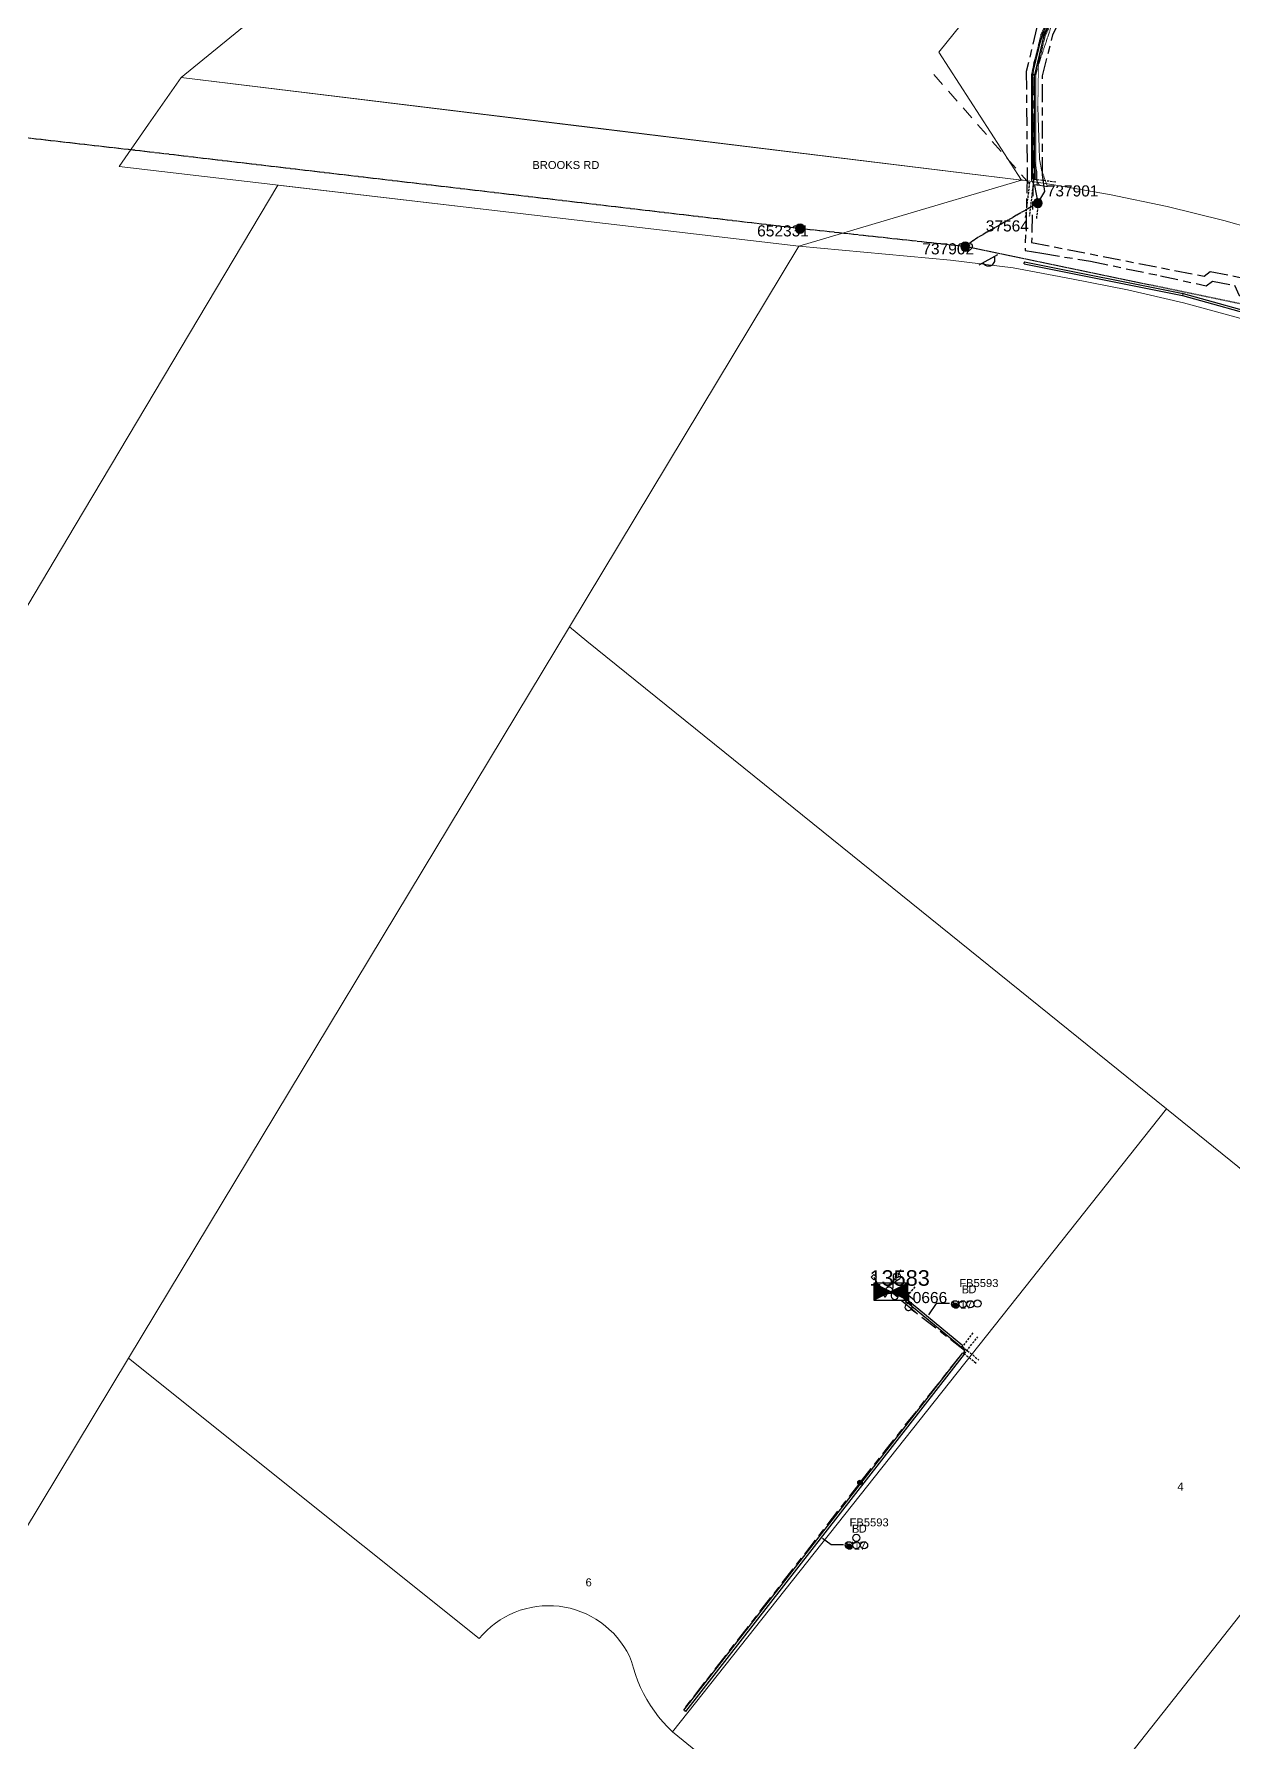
# Model space of a CAD drawing. Header units: metres. Extents: x 300847 to 302995, y 6235779 to 6237713.
# Drawn here: x 301582.1 to 301852.1, y 6236604.2 to 6236988.5 of the extents above; entities that cross this region are included whole.
import ezdxf
from ezdxf.enums import TextEntityAlignment as Align

# ---------------------------------------------------------------- set-up
doc = ezdxf.new("R2010")
doc.units = ezdxf.units.M
for name, pattern in [('Cable Exist OH', [1, 1, 0]), ('Cable Exist UG', [8.2, 4, -1.2, 1.8, -1.2]), ('Dash', [5, 3, -2]), ('DASHED', [0.75, 0.5, -0.25]), ('HIDDEN', [0.375, 0.25, -0.125]), ('HIDDEN2', [0.1875, 0.125, -0.0625])]:
    doc.linetypes.add(name, pattern=pattern)
doc.layers.get('0').update_dxf_attribs({"color": 6})
for name, color, linetype, lineweight in [('Cadastre Developer_SP_EXT', 9, 'Continuous', 5), ('Cadastre Land Parcels_SP_EXT', 9, 'Continuous', 5), ('Cadastre Other Property_SP_EXT', 9, 'HIDDEN', 5), ('Cadastre Roads_SP_EXT', 9, 'Continuous', 5)]:
    doc.layers.add(name, color=color, linetype=linetype, lineweight=lineweight)
for name, color, linetype in [('Duct_SP_EXT', 7, 'Continuous'), ('Equip_HV_EXT', 7, 'Continuous'), ('Equip_LV_EXT', 7, 'Continuous'), ('Equip_SP_HV_EXT', 7, 'Continuous'), ('Mains_HV_EXT', 7, 'Continuous'), ('Services_SP_EXT', 7, 'Continuous'), ('Sub_SP_EXT', 7, 'Continuous'), ('SupportsOH_SP_TR_HV_LV_SL_EXT', 7, 'Continuous'), ('Trench_SP_EXT', 7, 'Continuous'), ('UG_Details_SP_MISC', 7, 'Continuous')]:
    doc.layers.add(name, color=color, linetype=linetype)
doc.layers.add('UNKNOWN_FEATURES', color=1, linetype='DASHED', plot=False)
doc.styles.add('POLE_LABEL', font='arial.ttf')
doc.styles.get("Standard").update_dxf_attribs({"font": 'arial.ttf'})
doc.styles.add('SWITCH_LABEL', font='arial.ttf', dxfattribs={"height": 2.5})

# ---------------------------------------------------------------- blocks, each defined once
blk = doc.blocks.new('SUB_PADMOUNT_EXT')
for points in [[(0, 0), (-3.84, 1.92), (-3.84, -1.92)], [(0, 0), (3.84, 1.92), (3.84, -1.92)]]:
    blk.add_hatch(color=256).paths.add_polyline_path(points)
for p, q in [((3.84, 1.92), (-3.84, -1.92)), ((-3.84, 1.92), (3.84, -1.92))]:
    blk.add_line(p, q)
blk.add_lwpolyline([(-3.84, -1.92), (3.84, -1.92), (3.84, 1.92), (-3.84, 1.92)], close=True)
for tag, height, flags, p in [('STREET_CODE', 0.2, 9, (1.5, 0)), ('ASSET_NUM', 3.5, 8, (2, 2)), ('CONSTRUCTED_VOLTAGE', 0.2, 9, (1.5, -0.2)), ('OPERATING_VOLTAGE', 0.2, 9, (1.5, -0.6)), ('ORIENTATION', 0.2, 9, (1.5, -0.8)), ('OWNED_BY', 0.2, 9, (1.5, -1)), ('OPERATED_BY', 0.2, 9, (1.5, -1.2)), ('SECONDARY_VOLTAGE', 0.2, 9, (1.5, -1.6)), ('STATE', 0.2, 9, (1.5, -1.8)), ('SUBSTATION_TYPE', 0.2, 9, (1.5, -2.2)), ('STREETNAME', 0.2, 9, (1.5, -3)), ('SUBURB', 0.2, 9, (1.5, -3.2)), ('Z', 0.2, 1, (1.5, -3.6)), ('NO_PHASES', 0.2, 9, (1.5, -0.4)), ('MAINTAINED_BY', 0.2, 9, (1.5, -1.4)), ('PARENT', 0.2, 9, (1.5, -2)), ('USAGE', 0.2, 9, (1.5, -2.4)), ('LEGEND', 0.2, 9, (1.5, -2.6)), ('LOCATION', 0.2, 9, (1.5, -2.8)), ('NOTES', 0.2, 9, (1.5, -3.4))]:
    blk.add_attdef(tag, text='', height=height, dxfattribs=dict(flags=flags)).set_placement(p, align=Align.MIDDLE_LEFT)
blk = doc.blocks.new('DUCT_EXT')
blk.add_circle((0, 0.8), 0.8)
at = {"flags": 1}
blk.add_attdef('Z', (0, 0), '', height=0.2, dxfattribs=at)
at = {"flags": 9}
for tag, p in [('DUCT_CODE', (0, 0)), ('XSECT_TYPE', (0, -0.2)), ('STATE', (0, -0.6)), ('FB_REFERENCE', (0, -0.4)), ('NOTES', (0, -0.8))]:
    blk.add_attdef(tag, text='', height=0.2, dxfattribs=at).set_placement(p, align=Align.MIDDLE_LEFT)
blk = doc.blocks.new('CCP_EXT')
blk.add_wipeout([(0, 0.57), (0.57, 0), (0, -0.57), (-0.57, 0)])
blk.add_lwpolyline([(-0.57, 0), (0, 0.57), (0.57, 0), (0, -0.57), (-0.57, 0)])
at = {"flags": 1}
blk.add_attdef('Z', (0, 0), '', height=0.2, dxfattribs=at)
at = {"flags": 9}
for tag, p in [('CCP_TYPE', (0, 0)), ('CONSTRUCTED_VOLTAGE', (0, -0.2)), ('OPERATING_VOLTAGE', (0, -0.6)), ('ORIENTATION', (0, -0.8)), ('OWNED_BY', (0, -1)), ('STATE', (0, -1.8)), ('NO_PHASES', (0, -0.4)), ('USAGE', (0, -1.2)), ('LEGEND', (0, -1.4)), ('LIFE_SUPPORT', (0, -1.6)), ('NOTES', (0, -2))]:
    blk.add_attdef(tag, text='', height=0.2, dxfattribs=at).set_placement(p, align=Align.MIDDLE_LEFT)
blk = doc.blocks.new('POLE_EXT')
blk.add_hatch(color=256).paths.add_polyline_path([(-1, 0, 1), (1, 0, 1)])
blk.add_lwpolyline([(-1, 0, 1), (1, 0, 1)], format="xyb", close=True)
for tag, height, flags, p in [('pNumber', 2.5, 8, (-17.84, 2.07)), ('OWNED_BY', 0.2, 9, (1.35, -0.4)), ('SPECIAL_USE', 0.2, 9, (1.35, -0.8)), ('STATE', 0.2, 9, (1.35, -1)), ('cLV', 0.2, 9, (1.35, -1.4)), ('hDepth', 0.2, 9, (1.35, -1.6)), ('hDia', 0.2, 9, (1.35, -1.8)), ('cHV', 0.2, 9, (1.35, -2)), ('cLinedev', 0.2, 9, (1.35, -3.4)), ('pExisting', 0.2, 9, (1.35, -3.8)), ('PARENT', 0.2, 9, (1.35, -0.6)), ('USAGE', 0.2, 9, (1.35, -1.2)), ('LBRACKET', 0.2, 9, (1.35, -2.2)), ('LExisting', 0.2, 9, (1.35, -2.4)), ('LANTNUMBER', 0.2, 9, (1.35, -2.6)), ('LOther', 0.2, 9, (1.35, -2.8)), ('LRemove', 0.2, 9, (1.35, -3)), ('LEGEND', 0.2, 9, (1.35, -3.2)), ('LOCATION', 0.2, 9, (1.35, -3.6)), ('pFooting', 0.2, 9, (1.35, -4.4)), ('pNew', 0.2, 9, (1.35, -4.6)), ('pRelocate', 0.2, 9, (1.35, -5)), ('pRemove', 0.2, 9, (1.35, -5.2)), ('pReplace', 0.2, 9, (1.35, -5.4)), ('pStay', 0.2, 9, (1.35, -5.6)), ('pType', 0.2, 9, (1.35, -5.8)), ('cspan', 0.2, 9, (1.35, -6)), ('STREETNAME', 0.2, 9, (1.35, -6.2)), ('SUBURB', 0.2, 9, (1.35, -6.4)), ('OPERATED_BY', 0.2, 9, (1.36, -7.01)), ('PFNUMBER', 0.2, 9, (1.35, -4)), ('NEWPFNUMBER', 0.2, 9, (1.35, -4.2)), ('NOTES', 0.2, 9, (1.35, -6.6)), ('MAINTAINED_BY', 0.2, 9, (1.36, -6.81))]:
    blk.add_attdef(tag, text='', height=height, dxfattribs=dict(flags=flags)).set_placement(p, align=Align.MIDDLE_LEFT)
at = {"style": 'POLE_LABEL'}
for tag, height, flags, p in [('STRUCTURE_PLANT_NUMBER', 0.2, 9, (1.35, 0.03)), ('ASSET_NUM', 2.5, 8, (2, 2)), ('STREET_CODE', 0.2, 9, (1.35, -0.2))]:
    blk.add_attdef(tag, text='', height=height, dxfattribs=dict(at, flags=flags)).set_placement(p, align=Align.MIDDLE_LEFT)
at = {"flags": 1}
blk.add_attdef('Z', (1.35, -7.33), '', height=0.2, dxfattribs=at)
blk = doc.blocks.new('LV_UG_DFUSE_CLOSED_EXT')
for points in [[(1, 0), (0, 0)], [(5.04, 0.73), (2.16, -0.72)], [(5.05, -0.71), (2.16, 0.72)], [(6.2, 0.01), (7.2, 0.01)]]:
    blk.add_lwpolyline(points)
for centre in [(1.8, 0), (5.4, 0.01)]:
    blk.add_circle(centre, 0.8)
at = {"flags": 9}
for tag, p in [('ACTUAL_STATUS', (0, 0)), ('CONSTRUCTED_VOLTAGE', (0, -0.2)), ('OPERATING_VOLTAGE', (0, -0.6)), ('ORIENTATION', (0, -0.8)), ('STATE', (0, -1)), ('SWITCH_TYPE', (0, -1.2)), ('NO_PHASES', (0, -0.4)), ('USAGE', (0, -1.4)), ('NOTES', (0, -1.6))]:
    blk.add_attdef(tag, text='', height=0.2, dxfattribs=at).set_placement(p, align=Align.MIDDLE_LEFT)
at = {"flags": 1}
blk.add_attdef('Z', (0, 0), '', height=0.2, dxfattribs=at)
blk = doc.blocks.new('SWG_HOLEC_SU_EXT')
blk.add_line((1.8, -2), (5.8, -2))
for points in [[(1, 0), (0, 0)], [(6.6, 0), (7.6, 0)]]:
    blk.add_lwpolyline(points)
for points in [[(1.8, -0.8, 1), (1.8, 0.8, 1)], [(5.8, -0.8, 1), (5.8, 0.8, 1)]]:
    blk.add_lwpolyline(points, format="xyb", close=True)
at = {"style": 'SWITCH_LABEL', "flags": 8}
blk.add_attdef('ASSET_NUM', text='', height=2.5, rotation=179.9544, dxfattribs=at).set_placement((-2.4, 0), align=Align.MIDDLE_LEFT)
at = {"flags": 1}
blk.add_attdef('Z', (0, 0), '', height=0.2, dxfattribs=at)
at = {"flags": 9}
for tag, p in [('ACTUAL_STATUS', (0, -0.4)), ('CONSTRUCTED_VOLTAGE', (0, -0.6)), ('OPERATING_VOLTAGE', (0, -1)), ('ORIENTATION', (0, -1.2)), ('OWNED_BY', (0, -1.4)), ('STATE', (0, -1.8)), ('SWITCH_TYPE', (0, -2)), ('STREETNAME', (0, -2.6)), ('SUBURB', (0, -2.8)), ('NO_PHASES', (0, -0.8)), ('PARENT', (0, -1.6)), ('USAGE', (0, -2.2)), ('LOCATION', (0, -2.4)), ('NOTES', (0, -3))]:
    blk.add_attdef(tag, text='', height=0.2, dxfattribs=at).set_placement(p, align=Align.MIDDLE_LEFT)
at = {"style": 'SWITCH_LABEL', "flags": 9}
blk.add_attdef('STREET_CODE', text='', height=0.2, dxfattribs=at).set_placement((0, -0.2), align=Align.MIDDLE_LEFT)
blk = doc.blocks.new('HV_USL_CLOSED_EXT')
blk.add_line((2.4, 5.5), (-2.4, 5.5))
blk.add_lwpolyline([(1.44, 5.5, 0.414214), (0, 6.94, 0.414214), (-1.44, 5.5)], format="xyb")
for tag, height, flags, p in [('STREET_CODE', 0.2, 9, (1.5, 0)), ('ASSET_NUM', 2.5, 8, (2, 2)), ('ACTUAL_STATUS', 0.2, 9, (1.5, -0.2)), ('CONSTRUCTED_VOLTAGE', 0.2, 9, (1.5, -0.4)), ('OPERATING_VOLTAGE', 0.2, 9, (1.5, -0.8)), ('ORIENTATION', 0.2, 9, (1.5, -1)), ('OWNED_BY', 0.2, 9, (1.5, -1.2)), ('OPERATED_BY', 0.2, 9, (1.5, -1.4)), ('STATE', 0.2, 9, (1.5, -1.8)), ('SWITCH_TYPE', 0.2, 9, (1.5, -2)), ('STREETNAME', 0.2, 9, (1.5, -2.8)), ('SUBURB', 0.2, 9, (1.5, -3)), ('Z', 0.2, 1, (1.5, -3.6)), ('NO_PHASES', 0.2, 9, (1.5, -0.6)), ('MAINTAINED_BY', 0.2, 9, (1.5, -1.6)), ('USAGE', 0.2, 9, (1.5, -2.2)), ('LEGEND', 0.2, 9, (1.5, -2.4)), ('LOCATION', 0.2, 9, (1.5, -2.6)), ('NOTES', 0.2, 9, (1.5, -3.2)), ('LABEL_ALIGNMENT', 0.2, 9, (1.5, -3.4))]:
    blk.add_attdef(tag, text='', height=height, dxfattribs=dict(flags=flags)).set_placement(p, align=Align.MIDDLE_LEFT)
blk = doc.blocks.new('CABLE_LARGE_EXT')
h = blk.add_hatch(color=256)
edge = h.paths.add_edge_path()
edge.add_arc((0, 0.55), 0.55, 0, 360)
blk.add_circle((0, 0.55), 0.55)
at = {"flags": 1}
blk.add_attdef('Z', (0, 0), '', height=0.2, dxfattribs=at)
at = {"flags": 9}
for tag, p in [('COND_CODE', (0, 0)), ('STATE', (0, -0.4)), ('XSECT_SIZE', (0, -0.6)), ('FB_REFERENCE', (0, -0.2)), ('NOTES', (0, -0.8))]:
    blk.add_attdef(tag, text='', height=0.2, dxfattribs=at).set_placement(p, align=Align.MIDDLE_LEFT)
blk = doc.blocks.new('CONNECTOR_NODE_EXT')
h = blk.add_hatch(color=256)
edge = h.paths.add_edge_path()
edge.add_arc((0, 0), 0.5, 0, 360)
blk.add_circle((0, 0), 0.5)
at = {"flags": 1}
blk.add_attdef('Z', (0, 0), '', height=0.2, dxfattribs=at)
at = {"flags": 9}
for tag, p in [('CONNECTOR_TYPE', (0, 0)), ('CONSTRUCTED_VOLTAGE', (0, -0.2)), ('OPERATING_VOLTAGE', (0, -0.6)), ('ORIENTATION', (0, -0.8)), ('SUBTYPE', (0, -1)), ('NO_PHASES', (0, -0.4)), ('USAGE', (0, -1.2)), ('NOTES', (0, -1.4))]:
    blk.add_attdef(tag, text='', height=0.2, dxfattribs=at).set_placement(p, align=Align.MIDDLE_LEFT)

msp = doc.modelspace()

# ---------------------------------------------------------------- linework, layer by layer
at = {"layer": 'Cadastre Developer_SP_EXT', "linetype": 'Dash'}
msp.add_lwpolyline([(301784.55, 6236979.42), (301806.07, 6236954.81)], dxfattribs=at)
at = {"layer": 'Cadastre Land Parcels_SP_EXT', "linetype": 'Continuous'}
msp.add_lwpolyline([(301880.67, 6237102.02), (301785.67, 6236984.42), (301804.3, 6236955.66), (301804.67, 6236955.61), (301811.12, 6236954.63), (301824.12, 6236952.41), (301837.03, 6236949.72), (301849.84, 6236946.57), (301862.53, 6236942.96), (301875.08, 6236938.89), (301887.47, 6236934.37), (301899.7, 6236929.41), (301909.98, 6236924.8), (302032.2, 6237060.1)], dxfattribs=at)
for points in [[(302008.92, 6236837.4), (301985.54, 6236855.95), (301974.24, 6236864.68), (301962.62, 6236872.99), (301950.69, 6236880.85), (301938.48, 6236888.25), (301925.99, 6236895.19), (301913.25, 6236901.65), (301901.56, 6236907.06), (301889.69, 6236912.08), (301877.65, 6236916.69), (301865.47, 6236920.88), (301853.15, 6236924.66), (301840.71, 6236928.02), (301828.16, 6236930.95), (301815.52, 6236933.46), (301802.39, 6236935.95), (301788.31, 6236937.64), (301754.19, 6236940.75), (301702.56, 6236855.14), (301706.48, 6236851.98), (301836.9, 6236746.77), (301899.53, 6236696.17), (302008.92, 6236837.4)], [(301836.9, 6236746.77), (301706.48, 6236851.98), (301702.56, 6236855.14), (301603.34, 6236690.7), (301682.27, 6236627.6), (301683.09, 6236628.57), (301683.98, 6236629.46), (301684.93, 6236630.3), (301685.92, 6236631.08), (301686.96, 6236631.8), (301688.04, 6236632.45), (301689.17, 6236633.03), (301690.33, 6236633.54), (301691.51, 6236633.98), (301692.72, 6236634.34), (301693.96, 6236634.62), (301695.2, 6236634.83), (301696.46, 6236634.96), (301697.72, 6236635.01), (301698.99, 6236634.98), (301700.25, 6236634.87), (301701.5, 6236634.68), (301702.73, 6236634.42), (301703.95, 6236634.08), (301705.14, 6236633.66), (301706.31, 6236633.17), (301707.44, 6236632.61), (301708.54, 6236631.97), (301709.59, 6236631.28), (301710.59, 6236630.51), (301711.55, 6236629.68), (301712.46, 6236628.8), (301713.3, 6236627.86), (301714.09, 6236626.87), (301714.81, 6236625.84), (301715.47, 6236624.75), (301716.06, 6236623.64), (301716.57, 6236622.48), (301716.96, 6236620.98), (301717.43, 6236619.51), (301717.96, 6236618.06), (301718.57, 6236616.63), (301719.25, 6236615.24), (301720, 6236613.88), (301720.81, 6236612.56), (301721.68, 6236611.29), (301722.62, 6236610.05), (301723.62, 6236608.87), (301724.67, 6236607.73), (301725.78, 6236606.66), (301836.9, 6236746.77)], [(301901.98, 6236694.24), (301899.53, 6236696.17), (301836.9, 6236746.77), (301725.78, 6236606.66), (301790.83, 6236553.72), (301881.13, 6236667.88), (301901.98, 6236694.24)], [(301986.85, 6236625.76), (301901.98, 6236694.24), (301881.13, 6236667.88), (301790.83, 6236553.72), (301870.62, 6236488.84), (301880.49, 6236490.04), (301986.85, 6236625.76)]]:
    msp.add_lwpolyline(points, close=True, dxfattribs=at)
at = {"layer": 'Cadastre Other Property_SP_EXT', "linetype": 'HIDDEN2'}
msp.add_lwpolyline([(301936.99, 6237120.37), (301877.71, 6237074.83), (301856.27, 6237060.69), (301843.09, 6237045.19), (301829.06, 6237026.21), (301817.37, 6237007.28), (301808.67, 6236988.41), (301806.52, 6236979.39), (301806.56, 6236955.57), (301807.09, 6236954.63), (301808.33, 6236954.47), (301807.55, 6236955.83), (301807.52, 6236979.27), (301809.62, 6236988.08), (301818.26, 6237006.81), (301829.89, 6237025.65), (301843.87, 6237044.57), (301856.94, 6237059.93), (301878.29, 6237074.01), (301937.7, 6237119.65), (301936.99, 6237120.37)], close=True, dxfattribs=at)
msp.add_lwpolyline([(301811.74, 6236996.18), (301807, 6236981.97), (301806.83, 6236972.31), (301807.23, 6236960.35), (301807.7, 6236957.81), (301807.83, 6236954.55), (301810.12, 6236954.18), (301808.81, 6236957.84), (301808.35, 6236960.3), (301807.96, 6236972.17), (301808.13, 6236981.65), (301812.8, 6236995.66)], dxfattribs=at)
at = {"layer": 'Cadastre Roads_SP_EXT', "linetype": 'Continuous'}
for points in [[(301785.67, 6236984.42), (301880.66, 6237102.02), (302059.32, 6237291.26), (302013.16, 6237411.32), (301998.85, 6237405.84), (301895.09, 6237287.81), (301882.99, 6237274.04), (301790.66, 6237169.01), (301785.4, 6237163.02), (301779.34, 6237155.31), (301770.52, 6237144.08), (301705.24, 6237053.35), (301703.16, 6237050.44), (301615.22, 6236978.74), (301706.59, 6236967.59), (301804.31, 6236955.66), (301785.67, 6236984.42)], [(301775.42, 6236947.07), (301804.3, 6236955.66), (301706.59, 6236967.58), (301615.22, 6236978.74), (301607.87, 6236968.2), (301601.25, 6236958.71), (301688.96, 6236948.41), (301754.19, 6236940.75), (301775.42, 6236947.07)]]:
    msp.add_lwpolyline(points, close=True, dxfattribs=at)
for points in [[(301508.76, 6236533.83), (301603.34, 6236690.7), (301702.56, 6236855.14), (301754.19, 6236940.75), (301688.96, 6236948.41), (301636.98, 6236954.51), (301591.37, 6236877.97), (301522.87, 6236762.87)], [(301862.53, 6236942.96), (301849.84, 6236946.57), (301837.03, 6236949.72), (301824.12, 6236952.41), (301811.12, 6236954.63), (301804.67, 6236955.61), (301804.3, 6236955.66), (301775.42, 6236947.07), (301754.19, 6236940.75), (301788.31, 6236937.64), (301802.39, 6236935.95), (301815.52, 6236933.46), (301828.16, 6236930.95), (301840.71, 6236928.02), (301853.15, 6236924.66)]]:
    msp.add_lwpolyline(points, dxfattribs=at)
at = {"layer": 'Duct_SP_EXT'}
for p, q in [((301808.92, 6236988.32), (301817.6, 6237007.16)), ((301809.38, 6236988.16), (301818.03, 6237006.93)), ((301806.78, 6236979.36), (301808.92, 6236988.32)), ((301807.26, 6236979.3), (301809.38, 6236988.16)), ((301808.92, 6236988.32), (301809.15, 6236988.24)), ((301809.38, 6236988.16), (301809.15, 6236988.24)), ((301806.81, 6236955.88), (301806.78, 6236979.36)), ((301806.78, 6236979.36), (301807.02, 6236979.33)), ((301807.26, 6236979.3), (301807.02, 6236979.33)), ((301807.29, 6236955.89), (301807.26, 6236979.3)), ((301806.81, 6236955.88), (301807.05, 6236955.88)), ((301807.29, 6236955.89), (301807.05, 6236955.88)), ((301777.85, 6236703.77), (301778.01, 6236703.96)), ((301790.81, 6236693.1), (301777.85, 6236703.77)), ((301778.16, 6236704.14), (301778.01, 6236703.96)), ((301791.12, 6236693.47), (301778.16, 6236704.14)), ((301790.81, 6236693.1), (301790.97, 6236693.29)), ((301791.12, 6236693.47), (301790.97, 6236693.29)), ((301728.35, 6236611.5), (301791.07, 6236691.91)), ((301728.73, 6236611.2), (301791.45, 6236691.62)), ((301791.07, 6236691.91), (301791.26, 6236691.77)), ((301791.45, 6236691.62), (301791.26, 6236691.77)), ((301728.35, 6236611.5), (301728.54, 6236611.35)), ((301728.73, 6236611.2), (301728.54, 6236611.35))]:
    msp.add_line(p, q, dxfattribs=at)
for points in [[(301788.12, 6236702.97), (301785.12, 6236702.97), (301783.33, 6236700.42)], [(301764.25, 6236648.69), (301761.49, 6236648.69), (301759.49, 6236650.11)]]:
    msp.add_lwpolyline(points, dxfattribs=at)
at = {"layer": 'Mains_HV_EXT', "linetype": 'Cable Exist UG'}
for points in [[(301901.34, 6237092.27), (301886.68, 6237080.96), (301873.38, 6237071.27), (301856.45, 6237059.96), (301845.18, 6237047.15), (301829.7, 6237026.23), (301817.77, 6237006.52), (301809.42, 6236988.52), (301807.13, 6236978.72), (301806.91, 6236956.05), (301806.56, 6236941.62), (301845.36, 6236934.02), (301846.75, 6236935.08), (301853.49, 6236933.77), (301854.71, 6236931.37), (301867.93, 6236927.39), (301879.41, 6236923.46), (301890.14, 6236919.46), (301906.04, 6236912.78), (301918.66, 6236906.87), (301924.67, 6236899.25)], [(301807.96, 6236950.47), (301809.54, 6236953.06), (301809.05, 6236956.81), (301809.02, 6236979.09), (301811.37, 6236988.29), (301816.49, 6236999.39), (301824.34, 6237013.81), (301835.62, 6237030.87), (301845.58, 6237044.26), (301848.88, 6237047.91), (301850.63, 6237048.71)], [(301812.78, 6237001.73), (301807.77, 6236990.08), (301805.37, 6236980.06), (301805.59, 6236956.73), (301805.1, 6236939.84), (301808.87, 6236939.2), (301819.82, 6236937.38), (301835.55, 6236934.14), (301845.84, 6236931.86), (301847.25, 6236932.94), (301852.18, 6236931.99), (301853.29, 6236929.7), (301867.1, 6236925.55), (301874.46, 6236923.08), (301880.68, 6236920.89), (301888.96, 6236917.78), (301896.31, 6236914.79), (301903.03, 6236911.95), (301908.43, 6236909.5), (301912.96, 6236907.44), (301916.41, 6236905.74), (301915.29, 6236899.79)], [(301780.27, 6236701.07), (301774.87, 6236705.67)], [(301767.96, 6236662.73), (301791.5, 6236692.41), (301780.27, 6236701.07)], [(301767.96, 6236662.73), (301733, 6236617.78), (301728.72, 6236612.29)]]:
    msp.add_lwpolyline(points, dxfattribs=at)
at = {"layer": 'Mains_HV_EXT', "linetype": 'Cable Exist OH'}
for points in [[(301791.63, 6236940.69), (301754.46, 6236944.73), (301604.38, 6236962.39), (301546.96, 6236968.93)], [(301807.96, 6236950.47), (301794.25, 6236942.6)], [(301794.25, 6236942.6), (301791.63, 6236940.69)], [(301862.99, 6236925.86), (301791.63, 6236940.69)]]:
    msp.add_lwpolyline(points, dxfattribs=at)
at = {"layer": 'Trench_SP_EXT', "linetype": 'Cable Exist UG'}
for points in [[(301808.06, 6236950.51), (301807.05, 6236955.88)], [(301778.01, 6236703.96), (301776.65, 6236705.09)]]:
    msp.add_lwpolyline(points, dxfattribs=at)
msp.add_lwpolyline([(301790.97, 6236693.29, -0.428661), (301791.26, 6236691.77)], format="xyb", dxfattribs=at)
at = {"layer": 'UG_Details_SP_MISC'}
for p, q in [((301804.86, 6236936.81), (301804.9, 6236937.04)), ((301804.86, 6236936.81), (301840.54, 6236929.7)), ((301804.95, 6236937.28), (301804.9, 6236937.04)), ((301804.95, 6236937.28), (301840.65, 6236930.16)), ((301840.54, 6236929.7), (301840.6, 6236929.93)), ((301840.54, 6236929.7), (301859.92, 6236924.31)), ((301840.65, 6236930.16), (301840.6, 6236929.93)), ((301840.65, 6236930.16), (301860.06, 6236924.77))]:
    msp.add_line(p, q, dxfattribs=at)
at = {"layer": 'UNKNOWN_FEATURES'}
for points in [[(301806.11, 6236955.15), (301805.14, 6236947.23)], [(301807.05, 6236955.88), (301806.03, 6236947.48)], [(301807.05, 6236955.88), (301812.16, 6236955.26)], [(301808.06, 6236950.51), (301807.61, 6236946.85)], [(301776.71, 6236709.66), (301774.44, 6236706.86)], [(301780.28, 6236706.76), (301778.01, 6236703.96)], [(301793.37, 6236696.39), (301790.97, 6236693.29)], [(301790.97, 6236693.29), (301794.68, 6236690.29)], [(301791.43, 6236691.69), (301794.47, 6236695.52)], [(301794.06, 6236689.52), (301791.47, 6236691.6)]]:
    msp.add_lwpolyline(points, dxfattribs=at)

# ---------------------------------------------------------------- block references
at = {"layer": 'Duct_SP_EXT'}
for name, p in [('DUCT_EXT', (301794.39, 6236702.17)), ('DUCT_EXT', (301789.34, 6236702.01)), ('CABLE_LARGE_EXT', (301789.34, 6236702.01)), ('DUCT_EXT', (301791.07, 6236702.01)), ('DUCT_EXT', (301792.8, 6236702.01)), ('DUCT_EXT', (301767.12, 6236649.48)), ('DUCT_EXT', (301765.42, 6236647.81)), ('CABLE_LARGE_EXT', (301765.42, 6236647.81)), ('DUCT_EXT', (301767.14, 6236647.81)), ('DUCT_EXT', (301768.87, 6236647.81))]:
    msp.add_blockref(name, p, dxfattribs=at)
at = {"layer": 'Equip_HV_EXT'}
ref = msp.add_blockref('SWG_HOLEC_SU_EXT', (301780.27, 6236701.07), dxfattribs=dict(at, rotation=141.3230180510531))
ref.add_attrib('ASSET_NUM', '10666', dxfattribs={"layer": '0', "height": 2.5, "style": 'SWITCH_LABEL'}).set_placement((301777.87, 6236702.32), align=Align.BOTTOM_LEFT)
msp.add_blockref('CONNECTOR_NODE_EXT', (301767.96, 6236662.73), dxfattribs=at)
at = {"layer": 'Equip_SP_HV_EXT'}
ref = msp.add_blockref('HV_USL_CLOSED_EXT', (301794.25, 6236942.6), dxfattribs=dict(at, rotation=208.6956245767375))
ref.add_attrib('ASSET_NUM', '37564', dxfattribs={"layer": '0', "height": 2.5}).set_placement((301796.25, 6236943.35), align=Align.BOTTOM_LEFT)
at = {"layer": 'Sub_SP_EXT'}
ref = msp.add_blockref('SUB_PADMOUNT_EXT', (301774.87, 6236705.67), dxfattribs=at)
ref.add_attrib('ASSET_NUM', '13583', dxfattribs={"layer": '0', "height": 3.5}).set_placement((301776.87, 6236705.92), align=Align.BOTTOM_CENTER)
at = {"layer": 'SupportsOH_SP_TR_HV_LV_SL_EXT'}
ref = msp.add_blockref('POLE_EXT', (301807.96, 6236950.47), dxfattribs=at)
ref.add_attrib('ASSET_NUM', '737901', dxfattribs={"layer": '0', "height": 2.5, "style": 'POLE_LABEL'}).set_placement((301809.96, 6236951.22), align=Align.BOTTOM_LEFT)
ref = msp.add_blockref('POLE_EXT', (301754.46, 6236944.73), dxfattribs=at)
ref.add_attrib('ASSET_NUM', '652331', dxfattribs={"layer": '0', "height": 2.5, "style": 'POLE_LABEL'}).set_placement((301756.46, 6236945.48), align=Align.TOP_RIGHT)
ref = msp.add_blockref('POLE_EXT', (301791.63, 6236940.69), dxfattribs=at)
ref.add_attrib('ASSET_NUM', '737902', dxfattribs={"layer": '0', "height": 2.5, "style": 'POLE_LABEL'}).set_placement((301793.63, 6236941.44), align=Align.TOP_RIGHT)

# ---------------------------------------------------------------- texts
at = {"layer": 'Cadastre Land Parcels_SP_EXT'}
for s, p in [('4', (301839.36, 6236660.91)), ('6', (301706.2, 6236639.36))]:
    msp.add_text(s, height=1.8, dxfattribs=at).set_placement(p)
at = {"layer": 'Cadastre Roads_SP_EXT'}
msp.add_text('BROOKS RD', height=1.8, dxfattribs=at).set_placement((301694.23, 6236958.14))
at = {"layer": 'Duct_SP_EXT'}
for s, p in [('FB5593', (301790.29, 6236706.68)), ('B', (301790.83, 6236705.25)), ('D', (301792.34, 6236705.28)), ('U17', (301788.64, 6236701.81)), ('FB5593', (301765.6, 6236652.85)), ('B', (301766.13, 6236651.42)), ('D', (301767.65, 6236651.45)), ('U17', (301764.72, 6236647.61))]:
    msp.add_text(s, height=1.8, dxfattribs=at).set_placement(p)

# ---------------------------------------------------------------- next in the draw order: block references
at = {"layer": 'Services_SP_EXT'}
msp.add_blockref('CCP_EXT', (301771.07, 6236708.91), dxfattribs=at)

# ---------------------------------------------------------------- next in the draw order: linework, layer by layer
msp.add_lwpolyline([(301771.07, 6236708.91), (301773.57, 6236704.37)], dxfattribs=at)

# ---------------------------------------------------------------- next in the draw order: block references
at = {"layer": 'Equip_LV_EXT', "rotation": 60.00000000000014}
msp.add_blockref('LV_UG_DFUSE_CLOSED_EXT', (301773.57, 6236704.37), dxfattribs=at)

doc.saveas('drawing.dxf')
